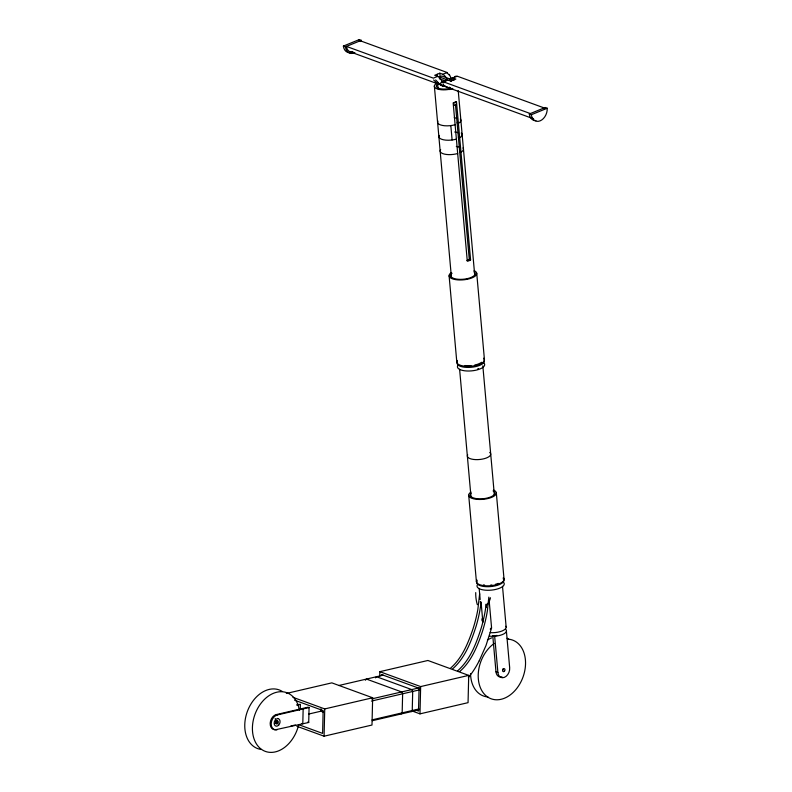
<?xml version="1.0" encoding="UTF-8"?>
<svg xmlns="http://www.w3.org/2000/svg" width="792" height="792" viewBox="0 0 792 792"><rect width="100%" height="100%" fill="white"/><g stroke="black" fill="none" stroke-linecap="round" stroke-linejoin="round"><path stroke-width="1.19" d="M300.287 708.979L300.396 704.385L297.01 704.563M276.17 729.6L308.712 722.482L309.078 707.553L308.048 707.187L276.279 714.582A7.811 5.613 -69.9 0 0 270.191 723.086A7.811 5.613 -69.9 0 0 275.378 729.6M320.918 708.82L320.859 711.226L323.156 712.058M286.318 693.465L331.838 682.862L372.656 697.772L371.993 725.036L324.077 736.204L324.74 708.929L292.99 697.336M379.714 676.418L379.833 671.675L427.898 660.478L468.715 675.388L468.052 702.662L419.988 713.859L412.048 710.959M419.988 713.859L420.651 686.585L379.833 671.675M435.531 82.2L437.362 83.615M479.655 593.752L477.823 609.632A110.088 79.131 -69.9 0 1 472.923 629.135C468.042 643.233 462.172 658.033 450.648 668.072M275.844 721.908L276.18 722.373L276.012 721.71M479.239 660.815L486.021 645.45L491.594 628.007L488.842 597.099L487.357 610.969A109.494 78.705 -69.9 0 1 482.1 632.491C477.23 646.589 471.349 661.389 459.835 671.428M468.389 677.487L472.131 672.656A75.468 54.242 -69.9 0 0 479.209 660.805M453.222 78.091L455.113 76.507M365.379 680.199L366.439 679.071L401.643 691.931L402.633 693.802L402.168 712.859L401.108 713.978M375.457 677.843L376.517 676.724L411.721 689.584L412.701 691.456L412.236 710.513L411.177 711.632M452.697 668.814C465.191 657.776 471.24 641.411 476.19 625.928A106.534 76.567 -69.9 0 0 481.1 602.197M457.796 670.685C470.29 659.637 476.338 643.282 481.288 627.789A106.534 76.567 -69.9 0 0 486.199 604.058L486.476 607.405M441.481 82.071L440.55 83.269A6.95 3.148 8.2 0 0 440.52 83.645A6.9 3.208 -0.3 0 0 440.6 84.041M352.846 51.876A10.543 7.583 -69.9 0 1 343.382 46.084L359.251 39.6L361.291 40.343A10.543 7.583 -69.9 0 1 361.31 41.233M343.382 46.084L345.421 46.827L361.291 40.343M446.817 78.715A8.791 5.118 67.8 0 0 442.797 74.29L439.817 73.201L434.739 75.28L437.719 76.369A8.791 5.118 67.8 0 1 442.382 82.2M437.719 76.369L433.353 78.151L346.45 46.411A9.177 6.593 -69.9 0 0 352.846 52.044M442.797 74.29L447.163 72.508L360.261 40.768A9.177 6.593 -69.9 0 1 360.271 41.531M449.41 79.665A8.791 5.118 67.8 0 1 452.875 77.972L457.241 76.19L544.144 107.93A9.177 6.593 -69.9 0 1 544.154 108.692M450.777 81.13L455.855 79.061L452.875 77.972M529.303 113.989L545.173 107.504L547.213 108.247A10.543 7.583 -69.9 0 1 540.114 120.849A10.543 7.583 -69.9 0 1 531.343 114.731L529.303 113.989A10.543 7.583 -69.9 0 0 535.917 120.612M531.343 114.731L547.213 108.247M501.98 676.833A7.811 5.613 -69.9 0 1 495.99 671.854L492.753 635.56L494.663 636.253L496.802 635.382M338.808 685.516L383.229 675.16M296.852 705.217L300.396 704.385M276.279 714.582L277.299 714.958L309.078 707.553M324.74 708.929L372.656 697.772M420.651 686.585L468.715 675.388M371.616 698.93L419.552 687.763M308.801 714.028L321.978 710.959M371.398 701.078L419.423 689.891M290.803 726.036L295.386 724.977M372.131 719.859L418.958 708.949M372.28 720.7L419.017 709.81M435.778 82.121L437.778 83.675M443.451 84.922L445.431 86.476M453.826 80.398L441.837 76.022L439.481 76.982L451.47 81.358M439.303 78.745L445.846 81.13M350.292 51.886L441.669 85.259M442.065 85.407L530.709 117.79M466.933 260.489A9.761 3.712 -5.1 0 0 469.29 259.43L470.587 259.905L456.459 101.574A11.722 4.455 -5.1 0 1 453.163 102.92L467.3 261.251A11.722 4.455 -5.1 0 0 470.587 259.905M467.805 260.162L469.082 260.627M495.99 671.854L497.901 672.547A7.811 5.613 -69.9 0 0 504.425 677.348A7.811 5.613 -69.9 0 0 509.672 667.745L506.425 631.452M381.308 674.477L419.067 688.268L418.513 711.058L416.226 710.226M294.555 700.168L323.156 710.612L322.601 733.402L298.574 724.63M302.138 708.563L303.158 708.929L302.792 723.858L301.772 723.482M307.692 722.106L308.712 722.482M296.861 726.264L324.077 736.204M444.985 86.397L444.391 86.11M441.461 85.17L439.095 83.477M441.906 85.328L440.629 84.041M435.669 79.942L437.917 82.299M449.302 74.379L450.579 77.131A6.95 6.435 -43.8 0 1 450.678 77.923A6.9 6.534 -24.3 0 1 450.697 78.725M443.233 85.189L443.183 84.991A8.791 5.118 67.8 0 1 443.312 85.665L435.402 82.784A9.177 6.593 -69.9 0 0 436.372 82.764M476.735 273.359L484.447 359.716M496.327 492.862L504.039 579.219M458.221 90.625L474.755 275.576M482.833 365.825L494.396 495.366M502.514 586.337L506.157 627.125M455.479 104.732L469.29 259.43M449.549 87.169L449.767 89.595M450.816 125.601L452.103 139.996M494.663 636.253L497.901 672.547M439.817 73.201L440.203 77.487M437.283 74.24L437.481 76.547M437.669 84.001L438.105 88.853M481.081 602.197L482.873 622.274M434.353 85.981L451.49 278.15M459.608 369.25L471.062 497.574M479.17 588.416L480.17 599.544M480.348 601.474L480.516 603.405M481.892 618.859L482.071 620.789M449.104 275.804L456.816 362.172M468.706 495.307L476.408 581.674M444.708 80.933A1.168 0.683 67.8 0 1 443.797 80.408M533.561 118.8A9.177 6.593 -69.9 0 1 531.967 117.543M530.452 114.296A9.177 6.593 -69.9 0 1 530.333 113.563L443.431 81.824L447.797 80.041A8.791 5.118 67.8 0 0 444.332 81.744M455.073 76.388A8.643 5.207 71.9 0 1 457.251 76.517M441.807 82.596A8.643 4.277 45 0 1 443.807 82.972M452.569 88.595A9.177 6.593 -69.9 0 1 451.44 88.635L443.54 85.754A8.791 5.118 67.8 0 1 443.53 85.12M443.243 86.199A8.633 5.663 -54 0 1 441.817 85.437M444.381 86.041A1.881 0.584 28.1 0 1 443.362 85.219M545.173 107.504A10.543 7.583 -69.9 0 1 545.193 108.385M460.33 119.038A11.722 4.455 -5.1 0 1 458.4 123.364M455.103 124.71A11.722 4.455 -5.1 0 1 442.193 125.393A11.722 4.455 -5.1 0 1 437.917 121.047M452.737 88.447A11.722 4.455 -5.1 0 1 437.204 88.912A11.722 4.455 -5.1 0 1 437.501 82.893M443.411 81.14A11.722 4.455 -5.1 0 1 444.441 80.992M450.797 88.189A9.761 3.712 -5.1 0 1 438.689 88.308A9.761 3.712 -5.1 0 1 438.273 83.635M442.976 81.992A9.761 3.712 -5.1 0 1 444.708 81.715M461.211 133.066A11.722 4.455 -5.1 0 1 459.687 137.758M456.39 139.105A11.722 4.455 -5.1 0 1 443.47 139.788A11.722 4.455 -5.1 0 1 439.213 135.422M462.993 147.936A11.722 4.455 -5.1 0 1 460.974 152.153M457.677 153.5A11.722 4.455 -5.1 0 1 444.53 154.133A11.722 4.455 -5.1 0 1 440.649 149.599M457.875 122.344A9.761 3.712 -5.1 0 1 457.093 122.889M454.291 117.721A9.761 3.712 -5.1 0 1 457.202 118.533M459.162 136.739A9.761 3.712 -5.1 0 1 458.38 137.283M454.697 131.997A9.761 3.712 -5.1 0 1 457.875 132.68M460.31 151.242A9.761 3.712 -5.1 0 1 459.667 151.678M456.311 146.431A9.761 3.712 -5.1 0 1 459.835 147.352M447.084 73.032A8.643 5.247 71.7 0 1 449.005 74.923M433.61 79.962A8.643 3.019 52.8 0 1 435.263 81.556M443.253 85.744A8.633 6.455 -88.1 0 1 441.392 85.526M439.085 83.606A6.9 2.237 48.8 0 1 438.461 83.011A6.95 1.376 47.2 0 1 437.857 82.398M444.698 80.883A1.168 0.683 67.8 0 1 444.055 80.428M354.885 52.618A10.543 7.583 -69.9 0 1 345.421 46.827M359.251 39.6A10.543 7.583 -69.9 0 1 359.271 40.481M503.039 668.903A1.564 1.119 -69.9 0 1 502.494 670.547M508.147 639.144A31.254 22.463 -69.9 0 1 521.482 680.734A31.254 22.463 -69.9 0 1 483.031 692.515A31.254 22.463 -69.9 0 1 494.347 643.371M507.058 638.243A31.254 22.463 -69.9 0 1 509.038 639.5M487.951 696.96A31.254 22.463 -69.9 0 1 470.557 673.636M487.407 640.094A31.254 22.463 -69.9 0 1 491.654 637.867M478.645 368.527A11.722 4.455 -5.1 0 1 477.725 368.864M489.733 452.46A11.722 4.455 -5.1 0 1 480.002 459.459A11.722 4.455 -5.1 0 1 467.706 454.846M483.981 359.865A13.672 5.197 -5.1 0 1 471.161 367.29A13.672 5.197 -5.1 0 1 457.311 362.221M483.912 362.993A13.672 5.197 -5.1 0 1 471.468 370.884A13.672 5.197 -5.1 0 1 457.944 365.27M483.674 358.192A13.87 5.277 -5.1 0 1 471.042 366.201A13.87 5.277 -5.1 0 1 457.34 360.508M474.131 270.626A13.87 5.277 -5.1 0 1 472.319 277.745A13.87 5.277 -5.1 0 1 454.014 279.309A13.87 5.277 -5.1 0 1 451.341 272.577M481.516 362.281A12.306 4.683 -5.1 0 1 474.695 365.062M471.032 365.607A12.306 4.683 -5.1 0 1 464.973 365.538M474.042 271.755A12.306 4.683 -5.1 0 1 462.657 279.299A12.306 4.683 -5.1 0 1 452.034 273.25M503.168 578.675A13.672 5.197 -5.1 0 1 490.723 586.565A13.672 5.197 -5.1 0 1 477.2 580.952M503.484 582.269A13.672 5.197 -5.1 0 1 491.743 590.089A13.672 5.197 -5.1 0 1 477.21 585.1M503.267 577.695A13.87 5.277 -5.1 0 1 490.644 585.704A13.87 5.277 -5.1 0 1 476.933 580.011M493.723 490.139A13.87 5.277 -5.1 0 1 491.911 497.247A13.87 5.277 -5.1 0 1 473.606 498.812A13.87 5.277 -5.1 0 1 470.933 492.079M498.257 583.377A12.306 4.683 -5.1 0 1 495.406 584.308M491.882 584.971A12.306 4.683 -5.1 0 1 490.624 585.11M484.565 585.05A12.306 4.683 -5.1 0 1 483.526 584.892M493.089 490.901A12.306 4.683 -5.1 0 1 483.447 498.693A12.306 4.683 -5.1 0 1 471.121 493.218M477.319 604.652A23.176 13.692 83 0 1 475.725 592.604M490.486 597.772A23.176 19.721 51.6 0 1 487.08 604.86M491.387 627.729A12.187 8.554 -79.5 0 1 490.238 629.155M505.84 626.244A11.722 4.455 -5.1 0 1 502.138 630.957A11.722 4.455 -5.1 0 1 490.159 632.64M505.831 629.432A11.722 4.455 -5.1 0 1 502.455 634.55A11.722 4.455 -5.1 0 1 489.416 636.134M276.933 729.877A7.811 5.613 -69.9 0 1 271.201 723.799A7.811 5.613 -69.9 0 1 277.299 714.958M277.537 718.413A3.911 2.812 -69.9 0 1 277.794 718.552M275.091 718.829A3.911 2.812 -69.9 0 1 275.368 718.651M276.012 720.591A1.564 1.119 -69.9 0 1 277.259 721.71A1.564 1.119 -69.9 0 1 276.042 723.542M275.507 723.502A1.564 1.119 -69.9 0 1 275.22 723.304M298.624 724.967A31.254 22.463 -69.9 0 1 261.41 749.311A31.254 22.463 -69.9 0 1 263.845 699.979A31.254 22.463 -69.9 0 1 299.346 710.305M261.212 749.46A31.254 22.463 -69.9 0 1 247.213 711.859A31.254 22.463 -69.9 0 1 281.982 691.258M456.142 101.831L453.796 102.792L454.034 105.484L456.39 104.524L456.142 101.831M504.395 671.26A1.564 1.119 -69.9 0 0 504.365 668.696A1.564 1.119 -69.9 0 0 502.603 670.497A1.564 1.119 -69.9 0 0 504.395 671.26M278.635 725.185A3.911 2.812 -69.9 0 0 278.556 718.789A3.911 2.812 -69.9 0 0 274.161 723.284A3.911 2.812 -69.9 0 0 278.635 725.185M277.705 723.532A1.564 1.119 -69.9 0 0 277.675 720.967A1.564 1.119 -69.9 0 0 275.913 722.769A1.564 1.119 -69.9 0 0 277.705 723.532"/></g></svg>
